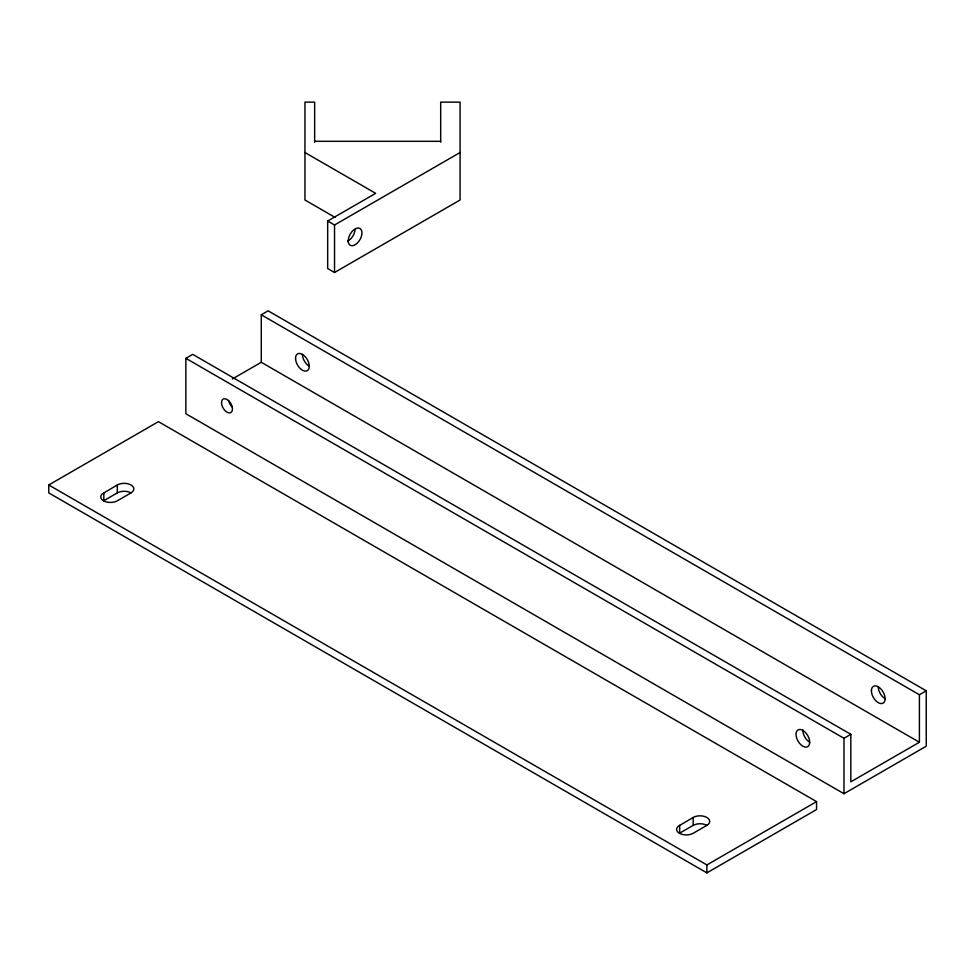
<?xml version="1.0" encoding="UTF-8"?>
<svg xmlns="http://www.w3.org/2000/svg" width="975" height="975" viewBox="0 0 975 975"><rect width="100%" height="100%" fill="white"/><g stroke="black" fill="none" stroke-linecap="round" stroke-linejoin="round"><path stroke-width="1.46" d="M440.688 142.216L440.688 102.131L460.078 102.131L460.078 200.009L334.535 272.488L327.673 268.539L327.673 221.045L375.668 193.33L304.956 152.514M327.673 221.045L334.535 224.993L460.078 152.514M261.276 314.791L268.125 310.83L926.25 690.8L926.25 746.204L843.984 793.711L185.859 413.741L185.859 358.325L192.721 354.364L850.834 734.333L850.834 781.828L919.401 742.255L919.401 694.761L261.276 314.791L261.276 362.286L919.401 742.255M48.75 484.977L158.438 421.651L816.562 801.621L816.562 809.543L706.875 872.869L48.75 492.899L48.75 484.977L706.875 864.947L816.562 801.621M232.269 379.031L261.276 362.286M117.305 484.977L102.217 493.911A9.689 5.594 0 0 0 103.374 500.687L105.337 501.613A9.689 5.594 0 0 0 117.085 500.943L131.016 492.899A9.689 5.594 0 0 0 131.016 484.977A9.689 5.594 0 0 0 117.305 484.977L117.305 492.899L103.594 500.821M693.164 817.452L678.076 826.373A9.689 5.594 0 0 0 679.234 833.162L681.196 834.088A9.689 5.594 0 0 0 692.945 833.406L706.875 825.374A9.689 5.594 0 0 0 706.875 817.452A9.689 5.594 0 0 0 693.164 817.452L693.164 825.374L679.453 833.284M185.859 358.325L843.984 738.294L850.834 734.333M919.401 694.761L926.25 690.8M314.657 141.314L440.688 141.314M335.071 217.401L304.956 200.009L304.956 102.131L314.657 102.131L314.657 142.216M802.864 729.861L802.986 731.981A9.689 5.594 60 0 0 809.25 741.975M843.984 738.294L843.984 793.711M706.875 864.947L706.875 872.869M679.672 825.24L679.672 833.162M334.535 224.993L334.535 272.488M103.813 492.777L103.813 500.687M355.083 229.466A9.689 5.594 -60 0 1 347.807 241.069M117.305 492.899A9.689 5.594 0 0 1 131.016 492.899M693.164 825.374A9.689 5.594 0 0 1 706.875 825.374M232.428 407.172A7.763 4.485 60 0 1 228.552 400.445M885.117 698.709A9.689 5.594 60 0 1 878.256 686.839M309.258 366.247A9.689 5.594 60 0 1 302.396 354.376M348.38 242.312L348.258 240.325A9.689 5.594 -60 0 1 358.373 228.028A9.689 5.594 -60 0 1 359.166 240.898A9.689 5.594 -60 0 1 348.38 242.312M809.689 742.767L809.579 740.647A9.689 5.594 60 0 0 802.413 730.141A9.689 5.594 60 0 0 796.014 733.809L796.124 735.942A9.689 5.594 60 0 0 803.29 746.448A9.689 5.594 60 0 0 809.689 742.767M221.508 402.651A7.763 4.485 60 0 0 229.734 412.9A7.763 4.485 60 0 0 229.734 401.919A7.763 4.485 60 0 0 221.508 402.651M871.406 690.8A9.689 5.594 60 0 0 881.693 703.584A9.689 5.594 60 0 0 881.693 689.873A9.689 5.594 60 0 0 871.406 690.8M295.547 358.325A9.689 5.594 60 0 0 305.833 371.122A9.689 5.594 60 0 0 305.833 357.411A9.689 5.594 60 0 0 295.547 358.325"/></g></svg>
